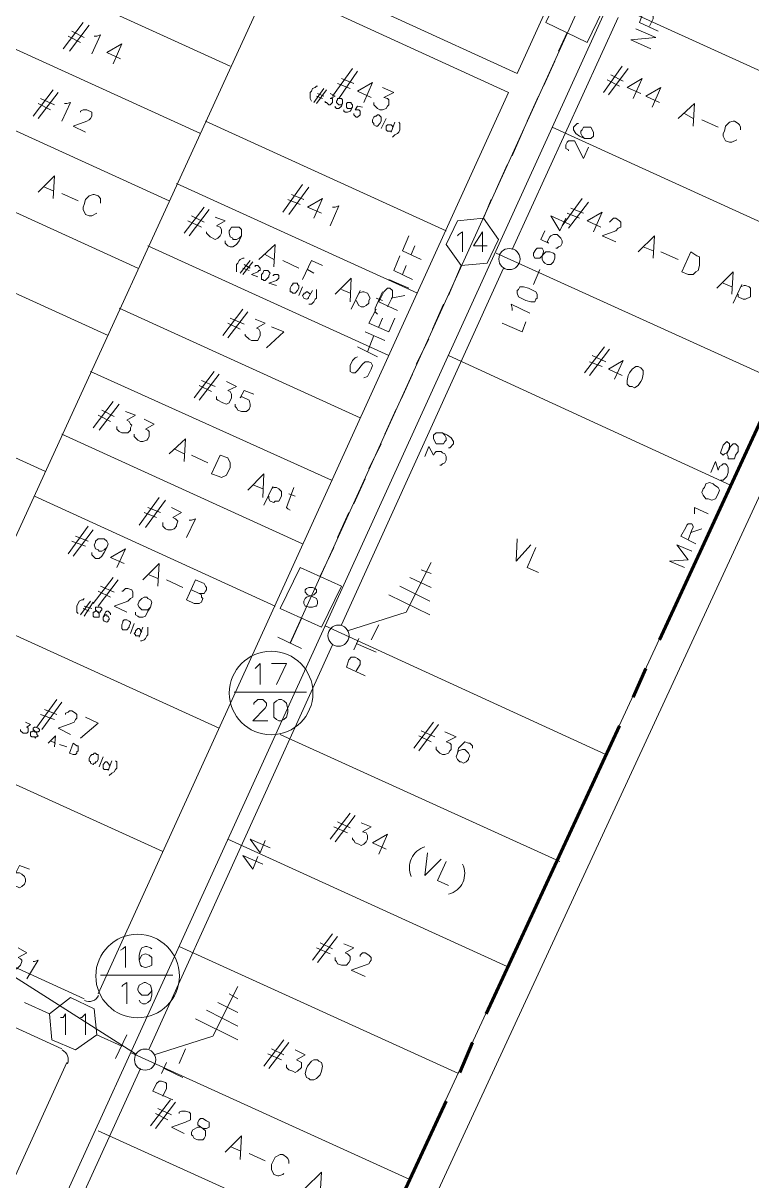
# Model space of a CAD drawing. Header units: millimetres. Extents: x 3.6 to 37.8, y 0.6 to 28.7.
# Drawn here: x 22.749 to 25.184, y 2.759 to 6.631 of the extents above; entities that cross this region are included whole.
import ezdxf

# ---------------------------------------------------------------- set-up
doc = ezdxf.new("R2010")
doc.units = ezdxf.units.MM
for name, color, linetype in [('PDF_0', 7, 'Continuous'), ('PDF_S45$BOUNDARY-NODE', 3, 'Continuous'), ('PDF_S45$NAME-ROAD', 7, 'Continuous'), ('PDF_S45$Passives-TapOffs', 7, 'Continuous'), ('PDF_S45$pole', 7, 'Continuous'), ('PDF_S45$strand', 7, 'Continuous'), ('PDF_S45$Symbols-EndOfLine', 7, 'Continuous'), ('PDF_S45$Symbols-SelfTerminating', 7, 'Continuous')]:
    doc.layers.add(name, color=color, linetype=linetype)
for name, color, linetype, true_color in [('PDF_S45$Actives-NodeReceiver', 104, 'Continuous', 0x009525), ('PDF_S45$Cable-565', 23, 'Continuous', 0xdd8a6e), ('PDF_S45$LOTS', 254, 'Continuous', 0xdcdcdc), ('PDF_S45$Reverse$not$active', 61, 'Continuous', 0xdfff7f), ('PDF_S45$ROAD', 8, 'Continuous', 0x808080), ('PDF_S45$SDU', 157, 'Continuous', 0x396472), ('PDF_S45$Symbols-Ground', 12, 'Continuous', 0xb80000)]:
    doc.layers.add(name, color=color, linetype=linetype, true_color=true_color)

msp = doc.modelspace()

# ---------------------------------------------------------------- linework, layer by layer
at = {"layer": 'PDF_0', "lineweight": 9}
msp.add_lwpolyline([(24.8509, 18.7793), (24.6007, 18.2164), (26.623, 17.2907), (26.8649, 17.3866), (27.5946, 17.0613), (27.3194, 16.4359), (29.8755, 15.2558), (28.6788, 12.4495), (28.8622, 12.3619), (26.7064, 7.6042), (26.9024, 7.5124), (26.4646, 6.5575), (26.0059, 6.7702), (23.7125, 1.8123), (22.6951, 2.2751), (22.5241, 2.3377), (17.0491, 4.8479), (16.728, 4.7562), (15.4145, 5.3691)], dxfattribs=at)
at = {"layer": 'PDF_S45$Actives-NodeReceiver', "lineweight": 18}
for points in [[(25.0802, 5.194), (25.0885, 5.219), (25.1011, 5.2315), (25.1094, 5.2232), (25.1094, 5.2148), (25.1052, 5.1982), (25.1011, 5.1898), (25.1052, 5.1815), (25.1052, 5.1731), (25.1261, 5.1731), (25.1302, 5.1857), (25.1386, 5.1982), (25.1386, 5.2148), (25.1302, 5.2232), (25.1219, 5.2232), (25.1136, 5.2148), (25.1094, 5.2065), (25.1011, 5.194), (25.0927, 5.1898), (25.0885, 5.1857)], [(25.0218, 5.0731), (25.026, 5.0772), (25.0302, 5.0898), (25.0427, 5.0939), (25.0552, 5.0898), (25.0594, 5.0856), (25.0719, 5.0772), (25.076, 5.0689), (25.0719, 5.0564), (25.0635, 5.0397), (25.051, 5.0355), (25.0385, 5.0397), (25.0302, 5.0397), (25.0218, 5.0522), (25.0177, 5.0606)]]:
    msp.add_lwpolyline(points, close=True, dxfattribs=at)
for points in [[(25.0469, 5.1273), (25.0635, 5.1648), (25.0719, 5.1356), (25.076, 5.1481), (25.0844, 5.1523), (25.0885, 5.1565), (25.0969, 5.1565), (25.1011, 5.1523), (25.1052, 5.144), (25.1052, 5.1273), (25.1011, 5.1148), (25.0885, 5.1023), (25.0802, 5.1023)], [(24.9926, 4.9897), (24.9926, 5.0105), (25.0385, 4.9897)], [(24.9968, 4.8896), (24.9468, 4.9146), (24.9635, 4.9438), (24.9676, 4.9521), (24.9718, 4.9563), (24.9843, 4.9563), (24.9885, 4.948), (24.9885, 4.9438), (24.9843, 4.9355), (24.9718, 4.9021)], [(25.0177, 4.9396), (24.9801, 4.9271)], [(24.9593, 4.8104), (24.9092, 4.8312), (24.9718, 4.8354), (24.9343, 4.8854), (24.9843, 4.8646)]]:
    msp.add_lwpolyline(points, dxfattribs=at)
at = {"layer": 'PDF_S45$BOUNDARY-NODE', "lineweight": 60}
for points in [[(25.3221, 5.5359), (24.8759, 4.5685)], [(24.83, 4.4726), (24.7883, 4.3767)], [(24.7425, 4.2808), (24.2963, 3.3176)], [(24.2504, 3.2217), (24.2087, 3.1216)], [(24.1628, 3.0257), (23.6625, 1.9457), (23.7537, 1.9053)]]:
    msp.add_lwpolyline(points, dxfattribs=at)
at = {"layer": 'PDF_S45$Cable-565', "lineweight": 13}
for points in [[(24.5381, 6.5367), (24.5673, 6.5992)], [(24.4881, 6.4199), (24.5256, 6.5033)], [(24.4339, 6.3032), (24.4714, 6.3866)], [(24.3838, 6.1864), (24.4214, 6.274)], [(24.3296, 6.0738), (24.3672, 6.1572)], [(24.2879, 5.9779), (24.313, 6.0405)], [(24.1712, 5.7194), (24.2129, 5.8195)], [(24.117, 5.6068), (24.1545, 5.6902)], [(24.0628, 5.4901), (24.1045, 5.5735)], [(24.0127, 5.3733), (24.0503, 5.4567)], [(23.9585, 5.2565), (23.9961, 5.3399)], [(23.9043, 5.1398), (23.946, 5.2232)], [(23.8543, 5.023), (23.8918, 5.1064)], [(23.8001, 4.9104), (23.8376, 4.9938)], [(23.7417, 4.7812), (23.7876, 4.8771)], [(22.7534, 3.3551), (22.8368, 3.3176)]]:
    msp.add_lwpolyline(points, dxfattribs=at)
at = {"layer": 'PDF_S45$LOTS', "lineweight": 0}
for points in [[(22.178, 3.722), (24.0378, 7.7835)], [(23.618, 1.8556), (25.9559, 6.9036)], [(23.4415, 6.4866), (22.6367, 6.8536)], [(25.664, 6.2656), (24.7091, 6.6993)], [(23.3414, 6.2615), (22.5366, 6.6284)], [(23.2371, 6.0363), (22.4324, 6.4032)], [(24.1628, 5.9362), (23.3581, 6.3032)], [(25.468, 5.8487), (24.5173, 6.2823)], [(23.1329, 5.8111), (22.3281, 6.1781)], [(24.0669, 5.7277), (23.2622, 6.0947)], [(23.0328, 5.586), (22.228, 5.9529)], [(23.971, 5.5192), (23.1663, 5.8862)], [(25.2762, 5.4317), (24.3296, 5.8612)], [(23.8751, 5.3108), (23.0704, 5.6777)], [(22.8243, 5.1314), (22.0196, 5.4984)], [(25.1136, 5.0856), (24.1712, 5.5192)], [(23.7792, 5.1023), (22.9744, 5.465)], [(23.6833, 4.8896), (22.8785, 5.2565)], [(23.5916, 4.6811), (22.7868, 5.0481)], [(23.4039, 4.2725), (22.5992, 4.6394)], [(24.6966, 4.1849), (23.7584, 4.6144)], [(23.2163, 3.8597), (21.6026, 4.5935)], [(24.5423, 3.8263), (23.6083, 4.2516)], [(24.3672, 3.476), (23.4331, 3.9013)], [(24.2045, 3.1174), (23.2705, 3.5427)], [(24.0419, 2.763), (23.1079, 3.1883)], [(23.9293, 2.5045), (22.9995, 2.9256)]]:
    msp.add_lwpolyline(points, dxfattribs=at)
at = {"layer": 'PDF_S45$NAME-ROAD', "lineweight": 9}
for points in [[(24.0795, 5.8403), (24.0169, 5.8695), (24.0378, 5.9195)], [(24.0586, 5.8862), (24.0461, 5.857)], [(24.0503, 5.7736), (23.9877, 5.8028), (24.0086, 5.8528)], [(24.0294, 5.8195), (24.0169, 5.7903)], [(24.0378, 5.7444), (23.971, 5.7736)], [(24.0002, 5.6694), (23.9377, 5.6985), (23.9544, 5.7319), (23.9669, 5.7444), (23.9752, 5.7444), (23.9835, 5.7361), (23.9835, 5.7152), (23.9669, 5.6819)], [(24.0252, 5.7194), (23.9794, 5.7111)], [(23.9919, 5.6443), (23.971, 5.5985), (23.9043, 5.6277), (23.9293, 5.6735)], [(23.9502, 5.6443), (23.9377, 5.6151)], [(23.9585, 5.5693), (23.8918, 5.5985)], [(23.921, 5.586), (23.9001, 5.5318)], [(23.9335, 5.5151), (23.8668, 5.5484)], [(23.8876, 5.4442), (23.9001, 5.4484), (23.9127, 5.4734), (23.9168, 5.4859), (23.9127, 5.4942), (23.9043, 5.4984), (23.8918, 5.4984), (23.8835, 5.4901), (23.8668, 5.4692), (23.8584, 5.4609), (23.8501, 5.4609), (23.8418, 5.465), (23.8418, 5.4859), (23.8501, 5.5026), (23.8584, 5.5109), (23.8668, 5.5151)]]:
    msp.add_lwpolyline(points, dxfattribs=at)
at = {"layer": 'PDF_S45$Passives-TapOffs', "lineweight": 9}
for points in [[(24.4964, 6.6326), (24.5632, 6.7702), (24.7008, 6.7035), (24.634, 6.5659)], [(24.2879, 5.9779), (24.338, 5.907), (24.3005, 5.8278), (24.2129, 5.8195), (24.1628, 5.8904), (24.2004, 5.9696)], [(23.6083, 4.6728), (23.675, 4.8104), (23.8126, 4.7478), (23.7459, 4.6102)], [(23.7042, 4.7437), (23.7167, 4.7437), (23.725, 4.7395), (23.7292, 4.7353), (23.7292, 4.727), (23.7208, 4.7186), (23.6958, 4.7103), (23.6917, 4.7061), (23.6875, 4.6978), (23.6875, 4.6894), (23.6917, 4.6811), (23.6958, 4.6811), (23.7042, 4.6769), (23.7167, 4.6769), (23.725, 4.6811), (23.7292, 4.6811), (23.7334, 4.6894), (23.7334, 4.6978), (23.7292, 4.7061), (23.7125, 4.7145), (23.7, 4.7186), (23.6917, 4.727), (23.6917, 4.7353), (23.6958, 4.7395)], [(22.9953, 3.2467), (22.9244, 3.1966), (22.8452, 3.23), (22.8368, 3.3176), (22.9077, 3.3718), (22.987, 3.3343)]]:
    msp.add_lwpolyline(points, close=True, dxfattribs=at)
for points in [[(24.2004, 5.9195), (24.2045, 5.9237), (24.2171, 5.9321), (24.2171, 5.8653)], [(24.3005, 5.8862), (24.2546, 5.8862), (24.2838, 5.9321), (24.2838, 5.8653)], [(22.8744, 3.3051), (22.8827, 3.3051), (22.891, 3.3176), (22.891, 3.2467)], [(22.9411, 3.3051), (22.9453, 3.3051), (22.9578, 3.3176), (22.9578, 3.2467)]]:
    msp.add_lwpolyline(points, dxfattribs=at)
at = {"layer": 'PDF_S45$pole', "lineweight": 0}
for points in [[(24.8717, 6.6034), (24.8092, 6.6326), (24.8175, 6.6576), (24.8259, 6.6659), (24.8384, 6.6659), (24.8467, 6.6618), (24.855, 6.6534), (24.855, 6.6451), (24.8425, 6.6201)], [(24.8467, 6.545), (24.78, 6.5742), (24.8634, 6.5826), (24.7967, 6.6117)], [(24.5632, 5.9779), (24.5423, 5.9362), (24.5131, 5.9863), (24.5757, 5.9571)], [(24.5298, 5.8778), (24.534, 5.8778), (24.5381, 5.882), (24.5465, 5.8862), (24.5506, 5.8945), (24.5506, 5.9029), (24.5465, 5.9112), (24.534, 5.9237), (24.5215, 5.9237), (24.5131, 5.9195), (24.5089, 5.9154), (24.5006, 5.8987), (24.5048, 5.8945), (24.4798, 5.907), (24.4923, 5.9362)], [(24.4756, 5.807), (24.4547, 5.7569)], [(24.3838, 5.6694), (24.3838, 5.6777), (24.3797, 5.6902), (24.4422, 5.661)], [(24.4297, 5.6318), (24.4172, 5.5985), (24.3505, 5.6277)], [(23.9377, 4.6186), (23.9127, 4.5685)], [(23.871, 4.5727), (23.8543, 4.5352)], [(23.9293, 4.5268), (23.8626, 4.556)], [(23.8918, 4.4476), (23.8293, 4.4768), (23.8376, 4.5018), (23.8459, 4.5101), (23.8584, 4.5101), (23.8668, 4.506), (23.8751, 4.4976), (23.8751, 4.4851), (23.8626, 4.4643)], [(23.2914, 3.2008), (23.2705, 3.1508)], [(23.2288, 3.1549), (23.2121, 3.1174)], [(23.283, 3.1049), (23.2205, 3.1341)], [(23.2497, 3.0299), (23.1829, 3.059), (23.1954, 3.0841), (23.2038, 3.0924), (23.2121, 3.0924), (23.2246, 3.0882), (23.2288, 3.0841), (23.2288, 3.0674), (23.2163, 3.0424)]]:
    msp.add_lwpolyline(points, dxfattribs=at)
for points in [[(24.4547, 5.8612), (24.4631, 5.8737), (24.4672, 5.8778), (24.4839, 5.8778), (24.4881, 5.8695), (24.4881, 5.8653), (24.4839, 5.8528), (24.4839, 5.8403), (24.4881, 5.832), (24.4923, 5.8278), (24.5006, 5.8236), (24.5131, 5.8236), (24.5215, 5.832), (24.5256, 5.8445), (24.5256, 5.857), (24.5215, 5.8612), (24.5089, 5.8653), (24.4964, 5.8653), (24.4756, 5.8445), (24.4589, 5.8445), (24.4547, 5.8528)], [(24.4005, 5.7361), (24.4047, 5.7402), (24.4089, 5.7486), (24.4214, 5.7486), (24.4381, 5.7444), (24.4631, 5.7319), (24.4672, 5.7236), (24.4672, 5.7111), (24.4631, 5.7069), (24.4589, 5.6985), (24.4464, 5.6985), (24.4297, 5.7027), (24.4047, 5.7152), (24.4005, 5.7277)]]:
    msp.add_lwpolyline(points, close=True, dxfattribs=at)
for centre in [(24.3743, 5.8415), (23.8031, 4.5821), (23.1567, 3.1643)]:
    msp.add_circle(centre, 0.0354, dxfattribs=at)
at = {"layer": 'PDF_S45$Reverse$not$active', "lineweight": 0}
msp.add_lwpolyline([(25.4263, 8.2088), (25.1824, 7.675), (25.0489, 7.6563), (23.6416, 4.5581)], dxfattribs=at)
at = {"layer": 'PDF_S45$ROAD', "lineweight": 0}
for points in [[(25.1011, 8.0045), (24.4005, 6.4616), (23.5999, 6.8286)], [(23.7, 2.0249), (22.7701, 2.4461), (23.0954, 3.1591), (25.2595, 7.9127)], [(22.9995, 3.3843), (24.3713, 6.3991), (23.5707, 6.766)], [(17.4327, 5.6944), (22.8785, 3.2008)], [(21.4024, 4.0765), (22.9536, 3.3676)], [(22.5236, 2.3379), (22.8952, 3.1549)]]:
    msp.add_lwpolyline(points, dxfattribs=at)
for centre, start, end in [((22.9691, 3.3937), 245.3962, 335.5058), ((22.8648, 3.1643), 335.6213, 65.3961)]:
    msp.add_arc(centre, 0.0354, start, end, dxfattribs=at)
at = {"layer": 'PDF_S45$SDU', "lineweight": 0}
for points in [[(22.8827, 6.545), (22.9494, 6.6326)], [(22.9036, 6.5367), (22.9703, 6.6242)], [(22.9411, 6.5659), (22.8994, 6.5867)], [(22.9536, 6.5826), (22.9119, 6.6034)], [(22.987, 6.5867), (22.9953, 6.5867), (23.0078, 6.5909), (22.9786, 6.5283)], [(23.0745, 6.5117), (23.0287, 6.5325), (23.0787, 6.5617), (23.0495, 6.495)], [(23.7834, 6.3866), (23.8501, 6.4783)], [(23.8042, 6.3782), (23.8668, 6.47)], [(24.6882, 6.3991), (24.7508, 6.4866)], [(24.7049, 6.3907), (24.7716, 6.4783)], [(23.8418, 6.4116), (23.8001, 6.4283)], [(23.8543, 6.4283), (23.8126, 6.4449)], [(23.9127, 6.3824), (23.8668, 6.4032), (23.9168, 6.4324), (23.8876, 6.3657)], [(24.7425, 6.4199), (24.7008, 6.4408)], [(24.755, 6.4366), (24.7133, 6.4575)], [(24.8133, 6.3949), (24.7675, 6.4158), (24.8175, 6.4449), (24.7883, 6.3782)], [(22.7826, 6.3199), (22.8494, 6.4074)], [(22.7993, 6.3115), (22.866, 6.3991)], [(23.7125, 6.3699), (23.7083, 6.3782), (23.7083, 6.3991), (23.7125, 6.4032), (23.7167, 6.4116), (23.725, 6.4158), (23.7292, 6.4199), (23.7334, 6.4199)], [(23.7208, 6.3657), (23.7542, 6.4116)], [(23.7292, 6.3615), (23.7625, 6.4074)], [(23.7542, 6.3866), (23.7334, 6.3949)], [(23.7751, 6.3949), (23.7917, 6.3866), (23.7751, 6.3782), (23.7834, 6.3782), (23.7834, 6.3657), (23.7751, 6.3574), (23.7709, 6.3574), (23.7625, 6.3657), (23.7584, 6.3657), (23.7584, 6.3699)], [(23.9502, 6.4158), (23.9877, 6.3991), (23.9544, 6.3824), (23.9669, 6.3782), (23.971, 6.3741), (23.971, 6.3574), (23.9669, 6.3532), (23.9627, 6.3449), (23.9502, 6.3407), (23.9418, 6.3407), (23.9335, 6.3449), (23.921, 6.3574), (23.921, 6.3657)], [(24.8759, 6.3657), (24.83, 6.3866), (24.8801, 6.4158), (24.8509, 6.349)], [(22.841, 6.3407), (22.7993, 6.3615)], [(22.8535, 6.3574), (22.8077, 6.3782)], [(22.8869, 6.3615), (22.8952, 6.3615), (22.9077, 6.3657), (22.8785, 6.3032)], [(23.75, 6.3782), (23.7292, 6.3866)], [(23.8168, 6.3615), (23.8126, 6.3532), (23.8042, 6.3449), (23.7959, 6.3449), (23.7917, 6.349), (23.7917, 6.3532)], [(23.8543, 6.3282), (23.8543, 6.324), (23.8626, 6.3157), (23.8668, 6.3157), (23.8751, 6.324), (23.8751, 6.3365), (23.871, 6.3407), (23.8584, 6.3407), (23.8668, 6.3532), (23.8835, 6.349)], [(24.9384, 6.3115), (24.9926, 6.3615), (24.9885, 6.2865)], [(22.9411, 6.3324), (22.9411, 6.3365), (22.9494, 6.3407), (22.9619, 6.3407), (22.9786, 6.3324), (22.9786, 6.3199), (22.9744, 6.3115), (22.9703, 6.3073), (22.9619, 6.3032), (22.9161, 6.2865), (22.9578, 6.2656)], [(23.8501, 6.349), (23.8459, 6.3407), (23.8418, 6.3365), (23.8334, 6.3324), (23.8251, 6.3324), (23.8209, 6.3365), (23.8209, 6.3407)], [(23.946, 6.2782), (23.9627, 6.3115)], [(24.9885, 6.3115), (24.9593, 6.3282)], [(23.9794, 6.2698), (23.9669, 6.2698), (23.9627, 6.274), (23.9627, 6.2865), (23.9669, 6.2907), (23.9794, 6.2907), (23.9835, 6.2865), (23.9835, 6.2823)], [(23.9794, 6.2656), (23.9919, 6.299)], [(24.0044, 6.299), (24.0086, 6.2948), (24.0086, 6.274), (24.0044, 6.2656), (24.0002, 6.2615), (23.9919, 6.2573), (23.9835, 6.249)], [(25.0719, 6.2823), (25.0177, 6.3073)], [(25.1344, 6.2406), (25.1177, 6.2323), (25.1094, 6.2323), (25.0969, 6.2365), (25.0885, 6.2531), (25.0885, 6.2615), (25.0927, 6.2698), (25.0969, 6.2865), (25.1094, 6.299), (25.1219, 6.3032), (25.1261, 6.3032), (25.1386, 6.2948), (25.1428, 6.2907), (25.1469, 6.2823), (25.1469, 6.274)], [(22.7993, 6.0655), (22.8535, 6.1197), (22.8494, 6.0446)], [(22.8494, 6.0697), (22.8202, 6.0822)], [(23.6166, 5.9988), (23.6833, 6.0905)], [(23.6374, 5.9904), (23.7042, 6.0822)], [(22.9327, 6.0363), (22.8785, 6.0613)], [(22.9953, 5.9946), (22.9786, 5.9863), (22.9703, 5.9863), (22.9578, 5.9904), (22.9494, 6.0071), (22.9494, 6.0155), (22.9536, 6.0238), (22.9578, 6.0405), (22.9703, 6.053), (22.9828, 6.0572), (22.987, 6.0572), (22.9995, 6.053), (23.0078, 6.0446), (23.0078, 6.028)], [(23.675, 6.0238), (23.6333, 6.0405)], [(23.6875, 6.0405), (23.6458, 6.0572)], [(23.7459, 5.9946), (23.7, 6.0155), (23.75, 6.0446), (23.7208, 5.9779)], [(24.5506, 5.9529), (24.6174, 6.0446)], [(23.2872, 5.9279), (23.3539, 6.0155)], [(23.3039, 5.9195), (23.3706, 6.0071)], [(23.7834, 6.0155), (23.7917, 6.0155), (23.8042, 6.0196), (23.7751, 5.9529)], [(24.5715, 5.9446), (24.6382, 6.0321)], [(24.6215, 5.9946), (24.5798, 6.0113)], [(23.3456, 5.9487), (23.2997, 5.9696)], [(23.3539, 5.9654), (23.3122, 5.9863)], [(23.3914, 5.9821), (23.4248, 5.9696), (23.3956, 5.9529), (23.4081, 5.9487), (23.4123, 5.9404), (23.4123, 5.9279), (23.4081, 5.9195), (23.3998, 5.9112), (23.3914, 5.907), (23.3747, 5.9154), (23.3622, 5.9279), (23.3622, 5.9321)], [(24.609, 5.9779), (24.5673, 5.9946)], [(24.6799, 5.9487), (24.634, 5.9696), (24.6841, 5.9988), (24.6549, 5.9321)], [(24.7091, 5.9654), (24.7216, 5.9779), (24.7299, 5.9779), (24.7425, 5.9696), (24.7466, 5.9654), (24.7466, 5.9487), (24.7383, 5.9446), (24.7299, 5.9362), (24.6841, 5.9195), (24.7299, 5.8987)], [(23.479, 5.9195), (23.4707, 5.9029), (23.4623, 5.8904), (23.4498, 5.882), (23.4415, 5.882), (23.4331, 5.8862), (23.4248, 5.8945), (23.4248, 5.9029)], [(23.5374, 5.8403), (23.5916, 5.8904), (23.5874, 5.8153)], [(24.805, 5.8653), (24.8592, 5.9195), (24.855, 5.8445)], [(23.5874, 5.8403), (23.5582, 5.857)], [(24.855, 5.8695), (24.8217, 5.882)], [(24.9384, 5.8403), (24.8801, 5.8653)], [(23.4623, 5.7986), (23.4623, 5.8236), (23.4665, 5.8278), (23.4707, 5.8362), (23.4748, 5.8403), (23.4832, 5.8445), (23.4873, 5.8445)], [(23.4748, 5.7945), (23.5082, 5.8362)], [(23.4832, 5.7903), (23.5165, 5.832)], [(23.504, 5.8028), (23.4832, 5.8111)], [(23.5082, 5.8111), (23.4873, 5.8236)], [(23.5249, 5.8153), (23.5249, 5.8195), (23.5332, 5.8195), (23.5415, 5.8111), (23.5415, 5.8028), (23.5374, 5.8028), (23.5332, 5.7986), (23.5124, 5.7903), (23.5332, 5.7819)], [(23.6708, 5.8111), (23.6166, 5.8362)], [(23.6833, 5.7736), (23.7125, 5.8362), (23.75, 5.8195)], [(23.5958, 5.7528), (23.5707, 5.7611), (23.5958, 5.7694), (23.6041, 5.7778), (23.6041, 5.7861), (23.5999, 5.7903), (23.5874, 5.7903), (23.5874, 5.7861), (23.5832, 5.7861)], [(23.7208, 5.7945), (23.7, 5.807)], [(23.7917, 5.7236), (23.8459, 5.7778), (23.8418, 5.6985)], [(25.0677, 5.7444), (25.1219, 5.7986), (25.1177, 5.7236)], [(23.6708, 5.7194), (23.6833, 5.7486)], [(23.7042, 5.7111), (23.6958, 5.7069), (23.6875, 5.7111), (23.6833, 5.7194), (23.6875, 5.7236), (23.6875, 5.7277), (23.6917, 5.7277), (23.6958, 5.7319), (23.7, 5.7319), (23.7083, 5.7236)], [(23.7, 5.7069), (23.7167, 5.7361)], [(23.7292, 5.7402), (23.7292, 5.7111), (23.725, 5.7069), (23.7208, 5.6985), (23.7125, 5.6902), (23.7042, 5.6902)], [(23.8418, 5.7277), (23.8126, 5.7402)], [(23.8459, 5.6735), (23.8751, 5.7361)], [(23.871, 5.7277), (23.8835, 5.7319), (23.8876, 5.7319), (23.9001, 5.7277), (23.9085, 5.7111), (23.9043, 5.7027), (23.9043, 5.6944), (23.896, 5.686), (23.8876, 5.6819), (23.8793, 5.6819), (23.871, 5.686), (23.8626, 5.7027)], [(23.9335, 5.6568), (23.9252, 5.6652), (23.9252, 5.6777), (23.9502, 5.7319)], [(25.1177, 5.7486), (25.0885, 5.7611)], [(25.1219, 5.6944), (25.1511, 5.7569)], [(25.1469, 5.7486), (25.1594, 5.7528), (25.1636, 5.7528), (25.1761, 5.7486), (25.1803, 5.7444), (25.1803, 5.7152), (25.1636, 5.7069), (25.1553, 5.7069), (25.1386, 5.7152), (25.1386, 5.7236)], [(23.9502, 5.7027), (23.9293, 5.7111)], [(23.4164, 5.586), (23.4832, 5.6735)], [(23.4331, 5.5776), (23.4998, 5.6652)], [(23.4748, 5.6068), (23.4331, 5.6277)], [(23.4873, 5.6235), (23.4415, 5.6443)], [(23.5249, 5.6402), (23.5582, 5.6277), (23.529, 5.611), (23.5374, 5.6068), (23.5415, 5.5985), (23.5415, 5.586), (23.5332, 5.5693), (23.5124, 5.5693), (23.504, 5.5735), (23.4915, 5.586), (23.4915, 5.5901)], [(23.5791, 5.6151), (23.6208, 5.5985), (23.5624, 5.5443)], [(24.6257, 5.4609), (24.6924, 5.5484)], [(24.6424, 5.4525), (24.7091, 5.5401)], [(24.6841, 5.4817), (24.6424, 5.4984)], [(24.6966, 5.4984), (24.6507, 5.5192)], [(24.7508, 5.4525), (24.7049, 5.4734), (24.755, 5.5026), (24.7258, 5.44)], [(23.3205, 5.3775), (23.3873, 5.465)], [(23.3372, 5.3691), (23.4039, 5.4567)], [(23.3914, 5.415), (23.3456, 5.4358)], [(23.429, 5.4317), (23.4623, 5.415), (23.4331, 5.4025), (23.4415, 5.3983), (23.4456, 5.39), (23.4456, 5.3775), (23.4373, 5.3608), (23.429, 5.3566), (23.4164, 5.3608), (23.3998, 5.3691), (23.3956, 5.3733), (23.3956, 5.3816)], [(23.3789, 5.3983), (23.3372, 5.4192)], [(23.4581, 5.3566), (23.4581, 5.3483), (23.4623, 5.3441), (23.4665, 5.3358), (23.479, 5.3316), (23.4957, 5.3316), (23.504, 5.3399), (23.5082, 5.3483), (23.5082, 5.3566), (23.504, 5.3691), (23.479, 5.3816), (23.4748, 5.3775), (23.4873, 5.4025), (23.5207, 5.39)], [(22.9828, 5.2774), (23.0495, 5.365)], [(23.0036, 5.2691), (23.0704, 5.3566)], [(23.0412, 5.2982), (22.9995, 5.3191)], [(23.0537, 5.3149), (23.012, 5.3358)], [(23.0912, 5.3316), (23.1246, 5.3191), (23.0954, 5.3024), (23.1037, 5.2982), (23.1079, 5.2899), (23.1121, 5.2857), (23.1079, 5.2774), (23.1079, 5.2691), (23.0995, 5.2607), (23.0787, 5.2607), (23.0704, 5.2649), (23.062, 5.2732), (23.062, 5.2816)], [(23.1537, 5.3066), (23.1871, 5.2899), (23.1579, 5.2732), (23.1663, 5.2691), (23.1704, 5.2649), (23.1704, 5.2482), (23.1663, 5.2399), (23.1621, 5.2357), (23.1496, 5.2315), (23.1412, 5.2315), (23.1329, 5.2357), (23.1204, 5.2482), (23.1204, 5.2565)], [(23.2371, 5.1898), (23.2914, 5.2399), (23.2872, 5.1648)], [(23.2872, 5.1898), (23.2538, 5.2065)], [(23.3664, 5.1606), (23.3122, 5.1857)], [(23.4998, 5.0689), (23.5541, 5.1231), (23.5499, 5.0439)], [(23.5499, 5.0731), (23.5207, 5.0856)], [(23.5541, 5.0189), (23.5832, 5.0814)], [(23.5791, 5.0731), (23.5874, 5.0772), (23.5958, 5.0772), (23.6041, 5.0731), (23.6124, 5.0647), (23.6124, 5.0481), (23.6041, 5.0314), (23.5916, 5.0314), (23.5874, 5.0272), (23.5749, 5.0314), (23.5707, 5.0397), (23.5707, 5.0481)], [(23.6416, 5.0022), (23.6333, 5.0064), (23.6291, 5.0105), (23.6333, 5.023), (23.6541, 5.0772)], [(23.1371, 4.9521), (23.2038, 5.0439)], [(23.1579, 4.9438), (23.2246, 5.0355)], [(23.6583, 5.0481), (23.6374, 5.0564)], [(23.208, 4.9938), (23.1663, 5.0105)], [(23.2455, 5.0105), (23.2788, 4.9938), (23.2497, 4.9772), (23.258, 4.973), (23.2663, 4.9647), (23.2622, 4.9521), (23.2622, 4.948), (23.2538, 4.9396), (23.2455, 4.9355), (23.233, 4.9355), (23.2246, 4.9396), (23.2163, 4.948), (23.2163, 4.9605)], [(23.1954, 4.9772), (23.1537, 4.9938)], [(23.3039, 4.9688), (23.3122, 4.9688), (23.3247, 4.973), (23.2955, 4.9104)], [(22.8994, 4.8562), (22.9661, 4.948)], [(22.9161, 4.8479), (22.9828, 4.9355)], [(22.9578, 4.8813), (22.9119, 4.8979)], [(22.9661, 4.8979), (22.9244, 4.9146)], [(24.4464, 4.8854), (24.3964, 4.8312), (24.4005, 4.9063)], [(23.0287, 4.8771), (23.0203, 4.8604), (23.012, 4.8479), (23.0036, 4.8396), (22.9911, 4.8396), (22.9786, 4.8521), (22.9786, 4.8604)], [(23.087, 4.8229), (23.0412, 4.8437), (23.0912, 4.8729), (23.062, 4.8104)], [(24.4714, 4.7937), (24.4339, 4.8104), (24.4631, 4.8771)], [(23.1496, 4.7687), (23.2038, 4.8229), (23.1996, 4.7478)], [(22.9828, 4.6894), (23.0495, 4.777)], [(22.9995, 4.6811), (23.0662, 4.7687)], [(23.1996, 4.7728), (23.1704, 4.7854)], [(23.283, 4.7437), (23.2288, 4.7687)], [(23.3372, 4.7228), (23.3456, 4.7186), (23.3456, 4.7103), (23.3497, 4.7061), (23.3456, 4.6936), (23.3372, 4.6894), (23.3205, 4.6894), (23.2955, 4.702), (23.3247, 4.7687), (23.3539, 4.7562), (23.3581, 4.7478), (23.3622, 4.7437), (23.3622, 4.7353), (23.3581, 4.7311), (23.3539, 4.7228), (23.3372, 4.7228), (23.3122, 4.7353)], [(23.0412, 4.7103), (22.9995, 4.7311)], [(23.0537, 4.727), (23.0078, 4.7478)], [(23.0954, 4.6603), (23.0537, 4.6811), (23.0995, 4.6978), (23.1079, 4.7061), (23.1162, 4.7103), (23.1162, 4.727), (23.1121, 4.7353), (23.0995, 4.7395), (23.0912, 4.7395), (23.0829, 4.7311), (23.0787, 4.7311)], [(22.9327, 4.6561), (22.9286, 4.6603), (22.9286, 4.6811), (22.9369, 4.6978), (22.9453, 4.702), (22.9494, 4.702), (22.9536, 4.7061)], [(22.9411, 4.6519), (22.9744, 4.6978)], [(22.9536, 4.6477), (22.9828, 4.6936)], [(22.9703, 4.6644), (22.9494, 4.6728)], [(22.9786, 4.6728), (22.9536, 4.6811)], [(23.0161, 4.6436), (23.0245, 4.6519), (23.0287, 4.6519), (23.0287, 4.6477), (23.0328, 4.6477), (23.037, 4.6394), (23.037, 4.6352), (23.0328, 4.6352), (23.0328, 4.6311), (23.0287, 4.6269), (23.0203, 4.6311), (23.0161, 4.6352), (23.0161, 4.6436), (23.0245, 4.6603), (23.0287, 4.6644), (23.0328, 4.6644), (23.0412, 4.6561), (23.0412, 4.6519)], [(23.1746, 4.6769), (23.1663, 4.6644), (23.1579, 4.6477), (23.1496, 4.6436), (23.1371, 4.6436), (23.1329, 4.6477), (23.1246, 4.6519), (23.1246, 4.6603)], [(23.1079, 4.5894), (23.1204, 4.6227)], [(23.1371, 4.5769), (23.1496, 4.6102)], [(23.1663, 4.6102), (23.1663, 4.5852), (23.1621, 4.581), (23.1579, 4.5727), (23.1537, 4.5685), (23.1454, 4.5644), (23.1412, 4.5644)], [(23.1371, 4.581), (23.1246, 4.581), (23.1246, 4.5852), (23.1204, 4.5894), (23.1246, 4.5935), (23.1246, 4.5977), (23.1329, 4.6061), (23.1371, 4.6061), (23.1412, 4.6019), (23.1412, 4.5977), (23.1454, 4.5935)], [(22.7951, 4.2766), (22.8619, 4.3684)], [(22.8118, 4.2683), (22.8785, 4.36)], [(22.8535, 4.3017), (22.8077, 4.3183)], [(22.8619, 4.3183), (22.8202, 4.335)], [(22.891, 4.3183), (22.891, 4.3225), (22.8994, 4.3267), (22.9036, 4.3308), (22.9119, 4.3308), (22.9244, 4.3225), (22.9286, 4.3183), (22.9286, 4.3058), (22.9244, 4.3017), (22.9202, 4.2933), (22.9119, 4.2891), (22.866, 4.2725), (22.9077, 4.2516)], [(22.9578, 4.31), (22.9995, 4.2891), (22.9411, 4.2391)], [(22.7576, 4.2933), (22.7743, 4.285), (22.7618, 4.2766), (22.766, 4.2725), (22.766, 4.26), (22.7618, 4.2558), (22.7493, 4.2558), (22.7409, 4.2641), (22.7409, 4.2683)], [(24.0544, 4.2057), (24.1211, 4.2933)], [(24.0711, 4.1974), (24.1378, 4.285)], [(24.1253, 4.2433), (24.0795, 4.2641)], [(24.1587, 4.26), (24.1962, 4.2433), (24.1628, 4.2266), (24.1754, 4.2224), (24.1795, 4.2183), (24.1795, 4.2016), (24.1754, 4.1974), (24.1712, 4.1891), (24.1587, 4.1849), (24.1503, 4.1849), (24.142, 4.1891), (24.1295, 4.2016), (24.1295, 4.2099)], [(22.8327, 4.2224), (22.8577, 4.2474), (22.8535, 4.2099)], [(22.8577, 4.2224), (22.841, 4.2308)], [(24.1128, 4.2266), (24.0711, 4.2474)], [(24.2004, 4.1891), (24.2045, 4.2057), (24.2254, 4.2266), (24.2379, 4.2224), (24.2421, 4.2224), (24.2504, 4.2141), (24.2504, 4.2057)], [(22.8952, 4.2099), (22.8702, 4.2183)], [(23.0036, 4.1432), (23.0161, 4.1766)], [(23.0328, 4.1349), (23.0203, 4.1349), (23.0161, 4.139), (23.0161, 4.1515), (23.0245, 4.1599), (23.0287, 4.1599), (23.037, 4.1515), (23.037, 4.1474)], [(23.0328, 4.1307), (23.0453, 4.164)], [(23.0578, 4.164), (23.062, 4.1599), (23.062, 4.139), (23.0578, 4.1349), (23.0537, 4.1265), (23.0453, 4.1224), (23.037, 4.114)], [(23.7751, 3.9013), (23.8418, 3.9889)], [(23.7917, 3.893), (23.8584, 3.9806)], [(23.8418, 3.9389), (23.8001, 3.9597)], [(23.8793, 3.9556), (23.9127, 3.943), (23.8835, 3.9264), (23.896, 3.9222), (23.9001, 3.9139), (23.9001, 3.9013), (23.896, 3.893), (23.8876, 3.8847), (23.8793, 3.8805), (23.871, 3.8847), (23.8584, 3.8888), (23.8543, 3.8972), (23.8501, 3.9013), (23.8501, 3.9055)], [(23.8334, 3.9222), (23.7876, 3.943)], [(23.9627, 3.868), (23.9168, 3.8888), (23.9669, 3.918), (23.9377, 3.8513)], [(24.1462, 3.8346), (24.092, 3.7804), (24.1003, 3.8555)], [(22.7076, 3.7637), (22.7076, 3.7596), (22.7117, 3.7512), (22.7159, 3.7471), (22.7284, 3.7429), (22.7368, 3.7387), (22.7451, 3.7429), (22.7534, 3.7512), (22.7576, 3.7596), (22.7576, 3.7679), (22.7534, 3.7763), (22.7451, 3.7846), (22.7368, 3.7888), (22.7243, 3.7888), (22.7368, 3.8138), (22.7701, 3.8013)], [(24.1712, 3.7471), (24.1337, 3.7637), (24.1628, 3.8263)], [(23.7167, 3.4969), (23.7834, 3.5844)], [(23.7334, 3.4885), (23.8001, 3.5761)], [(23.7751, 3.5177), (23.7292, 3.5386)], [(23.7834, 3.5344), (23.7417, 3.5553)], [(23.8209, 3.5511), (23.8543, 3.5386), (23.8251, 3.5219), (23.8334, 3.5177), (23.8418, 3.5094), (23.8418, 3.4969), (23.8376, 3.4885), (23.8293, 3.4802), (23.8126, 3.4802), (23.8001, 3.4844), (23.7959, 3.4927), (23.7917, 3.4969), (23.7917, 3.5052)], [(23.8751, 3.5094), (23.8751, 3.5136), (23.8835, 3.5219), (23.8918, 3.5219), (23.9043, 3.5136), (23.9127, 3.5052), (23.9127, 3.4969), (23.9085, 3.4927), (23.9043, 3.4844), (23.8918, 3.4802), (23.8459, 3.4635), (23.8918, 3.4427)], [(23.5541, 3.1424), (23.6208, 3.23)], [(23.5707, 3.1341), (23.6374, 3.2217)], [(23.6124, 3.1633), (23.5666, 3.1841)], [(23.6208, 3.18), (23.5791, 3.2008)], [(23.6583, 3.1966), (23.6917, 3.18), (23.6625, 3.1633), (23.6791, 3.1549), (23.6791, 3.1383), (23.6666, 3.1258), (23.6583, 3.1216), (23.65, 3.1258), (23.6374, 3.1299), (23.6291, 3.1383), (23.6291, 3.1466)], [(23.1746, 2.9423), (23.2413, 3.0299)], [(23.1913, 2.9339), (23.258, 3.0215)], [(23.233, 2.9631), (23.1913, 2.984)], [(23.2455, 2.9798), (23.1996, 3.0007)], [(23.2705, 2.984), (23.2705, 2.9882), (23.2788, 2.9923), (23.2914, 2.9923), (23.3039, 2.9882), (23.308, 2.984), (23.308, 2.9631), (23.2914, 2.9548), (23.2455, 2.9381), (23.2872, 2.9173)], [(23.4248, 2.8547), (23.479, 2.9089), (23.4748, 2.8297)], [(23.4748, 2.8589), (23.4456, 2.8714)], [(23.5582, 2.8255), (23.504, 2.8506)], [(23.6208, 2.7838), (23.6166, 2.7797), (23.6041, 2.7755), (23.5999, 2.7755), (23.5874, 2.7797), (23.5791, 2.7963), (23.5791, 2.813), (23.5916, 2.838), (23.6083, 2.8464), (23.6166, 2.8464), (23.6291, 2.838), (23.6333, 2.8339), (23.6374, 2.8255), (23.6374, 2.8172)], [(23.6917, 2.7338), (23.7459, 2.788), (23.7417, 2.7129)]]:
    msp.add_lwpolyline(points, dxfattribs=at)
for points in [[(23.8126, 6.3574), (23.8042, 6.3574), (23.7959, 6.3657), (23.7959, 6.3699), (23.8001, 6.3741), (23.8001, 6.3782), (23.8126, 6.3782), (23.8168, 6.3741), (23.8168, 6.3615)], [(23.8459, 6.3449), (23.8334, 6.3449), (23.8293, 6.349), (23.8293, 6.3615), (23.8334, 6.3657), (23.8459, 6.3657), (23.8459, 6.3615), (23.8501, 6.3574), (23.8501, 6.349)], [(23.9377, 6.324), (23.946, 6.3157), (23.946, 6.3032), (23.9418, 6.2948), (23.9335, 6.2865), (23.9293, 6.2865), (23.921, 6.2907), (23.921, 6.2948), (23.9168, 6.299), (23.9168, 6.3073), (23.921, 6.3157), (23.9252, 6.3199), (23.9293, 6.3199), (23.9335, 6.324)], [(23.4707, 5.9112), (23.4623, 5.907), (23.4498, 5.907), (23.4498, 5.9112), (23.4415, 5.9154), (23.4373, 5.9279), (23.4373, 5.9362), (23.4415, 5.9404), (23.4456, 5.9487), (23.4707, 5.9487), (23.479, 5.9404), (23.479, 5.9195)], [(24.9801, 5.8653), (25.001, 5.8528), (25.0093, 5.8487), (25.0093, 5.8195), (25.0052, 5.8028), (24.9968, 5.7986), (24.9885, 5.7903), (24.9718, 5.7903), (24.9509, 5.7986)], [(23.5666, 5.8028), (23.5749, 5.7945), (23.5707, 5.7861), (23.5707, 5.7819), (23.5582, 5.7694), (23.5541, 5.7694), (23.5499, 5.7736), (23.5457, 5.7736), (23.5457, 5.7903), (23.5499, 5.7945), (23.5541, 5.8028)], [(23.65, 5.7611), (23.6666, 5.7611), (23.6666, 5.7569), (23.6708, 5.7528), (23.6708, 5.7444), (23.6666, 5.7361), (23.6583, 5.7277), (23.65, 5.7277), (23.6458, 5.7319), (23.6416, 5.7319), (23.6416, 5.7444), (23.6458, 5.7528), (23.65, 5.7569)], [(24.805, 5.4817), (24.8133, 5.4775), (24.8217, 5.4692), (24.8217, 5.4567), (24.8175, 5.44), (24.8133, 5.4317), (24.805, 5.4192), (24.7925, 5.4108), (24.7842, 5.415), (24.7758, 5.415), (24.7675, 5.4233), (24.7675, 5.4358), (24.7716, 5.4525), (24.7758, 5.4609), (24.7842, 5.4734), (24.7967, 5.4817)], [(23.4081, 5.1857), (23.4331, 5.1773), (23.4415, 5.1606), (23.4415, 5.144), (23.429, 5.1189), (23.4123, 5.1106), (23.4039, 5.1148), (23.3789, 5.1231)], [(23.0203, 4.8687), (23.012, 4.8646), (23.0036, 4.8646), (22.9995, 4.8687), (22.9911, 4.8729), (22.987, 4.8854), (22.9911, 4.8938), (22.9911, 4.8979), (22.9995, 4.9063), (23.0203, 4.9063), (23.0287, 4.8979), (23.0328, 4.8896), (23.0287, 4.8771)], [(23.1663, 4.6686), (23.1454, 4.6686), (23.1371, 4.6769), (23.1329, 4.6853), (23.1371, 4.6978), (23.1454, 4.7061), (23.1537, 4.7103), (23.1621, 4.7103), (23.1663, 4.7061), (23.1746, 4.702), (23.1788, 4.6936), (23.1746, 4.6769)], [(22.9911, 4.6686), (22.9911, 4.6769), (23.0078, 4.6769), (23.012, 4.6728), (23.012, 4.6686), (23.0078, 4.6644), (23.0078, 4.6603), (23.0036, 4.6603), (22.9953, 4.6644), (22.9911, 4.6644), (22.987, 4.6603), (22.9828, 4.6603), (22.9828, 4.6477), (22.987, 4.6436), (23.0036, 4.6436), (23.0036, 4.6561), (22.9953, 4.6644)], [(23.0954, 4.6352), (23.1037, 4.6311), (23.1079, 4.6269), (23.1079, 4.6227), (23.1037, 4.6144), (23.1037, 4.6102), (23.0954, 4.6019), (23.0829, 4.6019), (23.0787, 4.6061), (23.0787, 4.6186), (23.0829, 4.6269), (23.0829, 4.6311), (23.087, 4.6352)], [(22.791, 4.2766), (22.7993, 4.2725), (22.8035, 4.2683), (22.8035, 4.2641), (22.7993, 4.26), (22.7868, 4.26), (22.7826, 4.2641), (22.7785, 4.26), (22.7743, 4.26), (22.7743, 4.2474), (22.7785, 4.2433), (22.7868, 4.2433), (22.791, 4.2391), (22.791, 4.2433), (22.7951, 4.2433), (22.7993, 4.2474), (22.7951, 4.2516), (22.7951, 4.2558), (22.7826, 4.2683), (22.7826, 4.2725), (22.7868, 4.2766)], [(22.9161, 4.2224), (22.9286, 4.2141), (22.9327, 4.2141), (22.9327, 4.1974), (22.9286, 4.1932), (22.9286, 4.1891), (22.9244, 4.1849), (22.9161, 4.1849), (22.9036, 4.1891)], [(22.9911, 4.1891), (22.9953, 4.1849), (22.9995, 4.1849), (22.9995, 4.1682), (22.9953, 4.1599), (22.9911, 4.1599), (22.9911, 4.1557), (22.987, 4.1557), (22.9828, 4.1515), (22.9744, 4.1557), (22.9744, 4.1599), (22.9703, 4.164), (22.9703, 4.1724), (22.9744, 4.1807), (22.9786, 4.1849), (22.9828, 4.1849), (22.987, 4.1891)], [(24.2045, 4.1974), (24.2171, 4.2016), (24.2254, 4.2016), (24.2379, 4.1891), (24.2421, 4.1807), (24.2379, 4.1724), (24.2379, 4.1682), (24.2296, 4.1599), (24.2212, 4.1557), (24.2129, 4.1599), (24.2087, 4.1599), (24.2004, 4.1682), (24.1962, 4.1766), (24.2004, 4.1891)], [(23.7334, 3.1633), (23.7375, 3.1591), (23.7459, 3.1549), (23.75, 3.1424), (23.7459, 3.1258), (23.7417, 3.1133), (23.7292, 3.1007), (23.7208, 3.0966), (23.7083, 3.0966), (23.7042, 3.1007), (23.6958, 3.1049), (23.6917, 3.1174), (23.6958, 3.1341), (23.7, 3.1424), (23.7125, 3.1591), (23.7208, 3.1633)], [(23.3497, 2.9673), (23.3622, 2.959), (23.3706, 2.9548), (23.3706, 2.9381), (23.3622, 2.9339), (23.3539, 2.9339), (23.3414, 2.9381), (23.3331, 2.9381), (23.3164, 2.9298), (23.3122, 2.9214), (23.3122, 2.9131), (23.3164, 2.9089), (23.3205, 2.9006), (23.3331, 2.8964), (23.3497, 2.8964), (23.3539, 2.9006), (23.3581, 2.9089), (23.3581, 2.9256), (23.3497, 2.9339), (23.3372, 2.9423), (23.3331, 2.9465), (23.3331, 2.9548), (23.3372, 2.9631), (23.3414, 2.9673)]]:
    msp.add_lwpolyline(points, close=True, dxfattribs=at)
for centre, radius, start, end in [((24.1145, 3.8055), 0.0743, 107.6126, 203.1403), ((24.1549, 3.7859), 0.07, 283.4882, 27.2647)]:
    msp.add_arc(centre, radius, start, end, dxfattribs=at)
at = {"layer": 'PDF_S45$strand', "color": 254, "lineweight": 0, "true_color": 0xdcdcdc}
for points in [[(24.3838, 5.8737), (24.7383, 6.6493)], [(23.8126, 4.6186), (24.3547, 5.8111)], [(23.1704, 3.2008), (23.7834, 4.5518)], [(23.1246, 3.1841), (22.3114, 3.7012)], [(22.7404, 2.2545), (23.1412, 3.1341)]]:
    msp.add_lwpolyline(points, dxfattribs=at)
at = {"layer": 'PDF_S45$strand', "lineweight": 0}
for points in [[(24.6257, 6.2448), (24.609, 6.2531), (24.5965, 6.2615), (24.5882, 6.274), (24.5882, 6.2823), (24.6007, 6.2948), (24.6048, 6.2948)], [(24.6382, 6.2156), (24.6215, 6.1781), (24.5923, 6.2365), (24.5715, 6.2365), (24.5673, 6.2323), (24.5632, 6.2239), (24.5632, 6.2114), (24.5715, 6.2073), (24.5715, 6.2031)], [(24.1503, 5.2607), (24.167, 5.2524), (24.1795, 5.244), (24.1879, 5.2315), (24.1879, 5.2232), (24.1754, 5.2107), (24.1712, 5.2107)], [(24.092, 5.1815), (24.1045, 5.2148), (24.1211, 5.1857), (24.1253, 5.194), (24.1295, 5.1982), (24.1462, 5.1982), (24.1503, 5.194), (24.1587, 5.1898), (24.1628, 5.1815), (24.1628, 5.169), (24.1587, 5.1606), (24.1503, 5.1565), (24.1462, 5.1523), (24.142, 5.1523)], [(23.5582, 3.8972), (23.5415, 3.8555), (23.5082, 3.9013), (23.5749, 3.8722)], [(23.5332, 3.843), (23.5165, 3.8013), (23.4832, 3.8471), (23.5499, 3.818)], [(22.7326, 3.5386), (22.7618, 3.5219), (22.7326, 3.5052), (22.7409, 3.501), (22.7451, 3.4969), (22.7451, 3.4927), (22.7409, 3.4802), (22.7284, 3.4677), (22.7117, 3.4677), (22.7034, 3.4719), (22.6992, 3.4802), (22.6992, 3.4927)], [(22.7826, 3.4927), (22.7868, 3.4927), (22.7993, 3.4969), (22.7618, 3.4343)]]:
    msp.add_lwpolyline(points, dxfattribs=at)
for points in [[(24.6174, 6.2531), (24.6132, 6.2615), (24.6132, 6.2698), (24.6174, 6.274), (24.6215, 6.2823), (24.6465, 6.2823), (24.6549, 6.2656), (24.6549, 6.2531), (24.6465, 6.2448), (24.6257, 6.2448)], [(24.1587, 5.2524), (24.1628, 5.244), (24.1628, 5.2357), (24.1587, 5.2315), (24.1545, 5.2232), (24.1295, 5.2232), (24.1211, 5.2399), (24.1211, 5.2524), (24.1295, 5.2607), (24.1503, 5.2607)]]:
    msp.add_lwpolyline(points, close=True, dxfattribs=at)
at = {"layer": 'PDF_S45$Symbols-EndOfLine', "lineweight": 9}
for points in [[(23.5249, 4.4726), (23.5415, 4.4893), (23.5415, 4.4184)], [(23.5791, 4.4893), (23.6291, 4.4893), (23.5958, 4.4184)], [(23.5207, 4.3517), (23.5207, 4.3559), (23.5332, 4.3684), (23.5499, 4.3684), (23.5624, 4.3559), (23.5624, 4.3475), (23.5582, 4.3392), (23.5165, 4.2975), (23.5666, 4.2975)], [(23.0745, 3.5302), (23.0829, 3.5344), (23.0912, 3.5427), (23.0912, 3.4719)], [(23.1371, 3.4969), (23.1454, 3.5136), (23.1579, 3.5177), (23.1704, 3.5136), (23.1788, 3.5052), (23.1788, 3.4802), (23.1704, 3.476), (23.1579, 3.4719), (23.1454, 3.476), (23.1412, 3.4802), (23.1371, 3.4969), (23.1371, 3.5136), (23.1412, 3.5302), (23.1454, 3.5386), (23.1579, 3.5427), (23.1621, 3.5427), (23.1746, 3.5386), (23.1788, 3.5344)], [(23.0787, 3.4093), (23.0829, 3.4135), (23.0954, 3.4218), (23.0954, 3.3509)], [(23.1788, 3.3968), (23.1788, 3.3801), (23.1746, 3.3634), (23.1663, 3.3551), (23.1579, 3.3509), (23.1496, 3.3509), (23.1412, 3.3551), (23.1371, 3.3634)]]:
    msp.add_lwpolyline(points, dxfattribs=at)
at = {"layer": 'PDF_S45$Symbols-EndOfLine', "color": 15, "lineweight": 0, "true_color": 0x954a4a}
for points in [[(23.6958, 4.3934), (23.454, 4.3934)], [(23.2497, 3.4468), (23.0078, 3.4468)]]:
    msp.add_lwpolyline(points, dxfattribs=at)
at = {"layer": 'PDF_S45$Symbols-EndOfLine', "lineweight": 9}
for points in [[(23.6041, 4.3684), (23.6124, 4.3684), (23.6208, 4.3642), (23.6291, 4.3559), (23.6333, 4.335), (23.6333, 4.3267), (23.6291, 4.31), (23.6208, 4.3017), (23.6124, 4.2975), (23.6041, 4.2975), (23.5958, 4.3017), (23.5874, 4.31), (23.5874, 4.3559), (23.5958, 4.3642)], [(23.1746, 3.3885), (23.1663, 3.3801), (23.1454, 3.3801), (23.1371, 3.3885), (23.1329, 3.3968), (23.1329, 3.401), (23.1371, 3.4135), (23.1537, 3.4218), (23.1579, 3.4218), (23.1746, 3.4135), (23.1788, 3.3968)]]:
    msp.add_lwpolyline(points, close=True, dxfattribs=at)
at = {"layer": 'PDF_S45$Symbols-EndOfLine', "color": 15, "lineweight": 0, "true_color": 0x954a4a}
for centre in [(23.5779, 4.3903), (23.1317, 3.4437)]:
    msp.add_circle(centre, 0.1397, dxfattribs=at)
at = {"layer": 'PDF_S45$Symbols-Ground', "lineweight": 0}
for points in [[(24.1128, 4.8271), (24.0294, 4.6603), (23.8334, 4.5977)], [(24.0795, 4.802), (24.1128, 4.7895)], [(24.0419, 4.777), (24.1128, 4.7437)], [(24.0086, 4.7478), (24.1086, 4.6978)], [(23.971, 4.7186), (24.1086, 4.6519)], [(23.4665, 3.4093), (23.3831, 3.2425), (23.1871, 3.18)], [(23.4373, 3.3843), (23.4665, 3.3676)], [(23.3622, 3.3301), (23.4665, 3.2759)], [(23.3998, 3.3551), (23.4665, 3.3217)], [(23.3247, 3.3009), (23.4665, 3.23)]]:
    msp.add_lwpolyline(points, dxfattribs=at)
at = {"layer": 'PDF_S45$Symbols-SelfTerminating', "lineweight": 9}
for points in [[(23.6416, 4.556), (23.6791, 4.6394)], [(23.5999, 4.5769), (23.6791, 4.5393)], [(23.0787, 3.2092), (22.9953, 3.2467)], [(23.0578, 3.1675), (23.0954, 3.2467)]]:
    msp.add_lwpolyline(points, dxfattribs=at)

doc.saveas('drawing.dxf')
